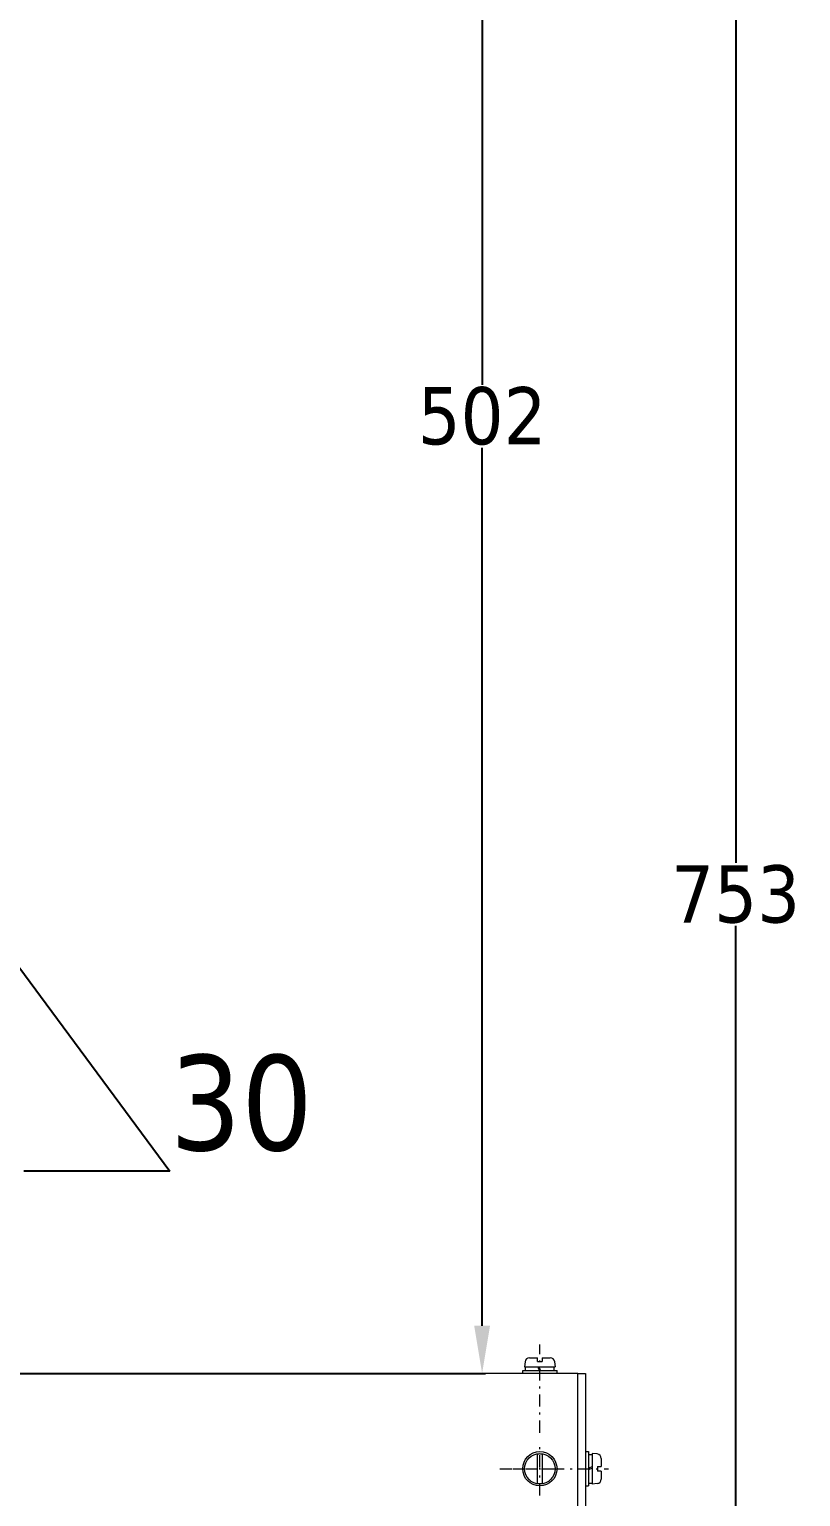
# Model space of a CAD drawing. Header units: millimetres. Extents: x 651 to 8859, y -354 to 894.
# Drawn here: x 2532.7 to 2573.2, y 99.8 to 176.8 of the extents above; entities that cross this region are included whole.
import ezdxf
from ezdxf import colors
from ezdxf.entities.mleader import LeaderData, LeaderLine
from ezdxf.math import Vec2, Vec3

# ---------------------------------------------------------------- set-up
doc = ezdxf.new("R2010")
doc.units = ezdxf.units.MM
doc.linetypes.add('DASHDOT2', pattern=[12.7, 6.35, -3.175, 0, -3.175])
doc.layers.get('0').update_dxf_attribs({"lineweight": 18})
for name, color, linetype, lineweight in [('cienka', 7, 'Continuous', 9), ('Widoczne (ISO)', 7, 'Continuous', 18), ('Widoczne wąskie (ISO)', 7, 'Continuous', 9)]:
    doc.layers.add(name, color=color, linetype=linetype, lineweight=lineweight)
doc.styles.get("Standard").update_dxf_attribs({"font": 'tahoma.ttf'})
doc.dimstyles.new('5', dxfattribs={"dimtxt": 3, "dimasz": 2.5, "dimexe": 0.18, "dimexo": 0.0625, "dimgap": 0.09, "dimtad": 0, "dimtih": 1, "dimtoh": 1, "dimdec": 0, "dimlfac": 5, "dimzin": 0, "dimdsep": 46, "dimtxsty": 'Standard', "dimcen": 0.09, "dimadec": 0, "dimazin": 0, "dimtfac": 1, "dimtdec": 0, "dimtofl": 0, "dimtmove": 0, "dimatfit": 3, "dimfxl": 1, "dimtolj": 1, "dimtzin": 0, "dimarcsym": 0})

# ---------------------------------------------------------------- blocks, each defined once
blk = doc.blocks.new('*U167')
at = {"layer": 'Widoczne wąskie (ISO)', "color": 0, "linetype": 'DASHDOT2', "ltscale": 0.1, "transparency": 16777216}
blk.add_line((-3.58, 0), (2.123, 0), dxfattribs=at)
blk = doc.blocks.new('*U211')
at = {"layer": 'Widoczne wąskie (ISO)', "color": 0, "linetype": 'DASHDOT2', "ltscale": 0.1, "transparency": 16777216}
blk.add_line((0, -3.58), (0, 1.051), dxfattribs=at)
blk = doc.blocks.new('_Dot')
at = {"color": 0, "linetype": 'ByBlock', "lineweight": -2}
blk.add_line((-0.5, 0), (-1, 0), dxfattribs=at)
at = {"color": 0, "linetype": 'ByBlock', "const_width": 0.5}
blk.add_lwpolyline([(-0.25, 0, 1), (0.25, 0, 1)], format="xyb", close=True, dxfattribs=at)
blk = doc.blocks.new('*D301')
at = {"layer": 'cienka', "color": 0, "lineweight": -2, "transparency": 16777216}
for p, q in [((2519.575, 206.681), (2569.962, 206.681)), ((2569.782, 204.181), (2569.782, 133.053)), ((2569.782, 58.621), (2569.782, 129.748)), ((2519.574, 56.121), (2569.962, 56.121))]:
    blk.add_line(p, q, dxfattribs=at)
at = {"layer": 'cienka', "color": 0, "transparency": 16777216}
for points in [[(2569.365, 204.181), (2570.198, 204.181), (2569.782, 206.681)], [(2569.365, 58.621), (2570.198, 58.621), (2569.782, 56.121)]]:
    blk.add_solid(points, dxfattribs=at)
at = {"layer": 'Defpoints', "color": 0, "transparency": 16777216}
for p in [(2519.512, 206.681), (2519.512, 56.121), (2569.782, 56.121)]:
    blk.add_point(p, dxfattribs=at)
at = {"layer": 'cienka', "color": 0, "transparency": 16777216, "insert": (2569.782, 131.401), "char_height": 3, "attachment_point": 5}
blk.add_mtext('\\A1;753', dxfattribs=at)
blk = doc.blocks.new('*D303')
at = {"layer": 'cienka', "color": 0, "lineweight": -2, "transparency": 16777216}
for p, q in [((2519.575, 206.681), (2556.664, 206.681)), ((2556.484, 204.181), (2556.484, 158.133)), ((2556.484, 108.781), (2556.484, 154.828)), ((2519.574, 106.281), (2556.664, 106.281))]:
    blk.add_line(p, q, dxfattribs=at)
at = {"layer": 'cienka', "color": 0, "transparency": 16777216}
for points in [[(2556.067, 204.181), (2556.901, 204.181), (2556.484, 206.681)], [(2556.067, 108.781), (2556.901, 108.781), (2556.484, 106.281)]]:
    blk.add_solid(points, dxfattribs=at)
at = {"layer": 'Defpoints', "color": 0, "transparency": 16777216}
for p in [(2519.512, 206.681), (2556.484, 206.681), (2519.512, 106.281)]:
    blk.add_point(p, dxfattribs=at)
at = {"layer": 'cienka', "color": 0, "transparency": 16777216, "insert": (2556.484, 156.481), "char_height": 3, "attachment_point": 5}
blk.add_mtext('\\A1;502', dxfattribs=at)
blk = doc.blocks.new('*U727')
at = {"layer": 'Widoczne wąskie (ISO)', "color": 0, "linetype": 'DASHDOT2', "ltscale": 0.1, "transparency": 16777216}
for p, q in [((0, 0.08164), (0, 1.4082)), ((-1.4082, 0), (-0.08164, 0)), ((0.08164, 0), (1.4082, 0)), ((0, -1.4082), (0, -0.08164))]:
    blk.add_line(p, q, dxfattribs=at)
at = {"layer": 'Widoczne wąskie (ISO)', "color": 0, "linetype": 'Continuous', "ltscale": 0.1, "transparency": 16777216}
for p, q in [((-0.04082, 0), (0.04082, 0)), ((0, -0.04082), (0, 0.04082))]:
    blk.add_line(p, q, dxfattribs=at)

msp = doc.modelspace()

# ---------------------------------------------------------------- linework, layer by layer
at = {"layer": 'Widoczne (ISO)'}
for p, q in [((2558.974, 107.101), (2559.392, 107.101)), ((2559.392, 106.901), (2559.392, 107.101)), ((2559.632, 107.101), (2559.632, 106.901)), ((2559.632, 107.101), (2560.05, 107.101)), ((2561.512, 106.281), (2477.512, 106.281)), ((2558.612, 106.441), (2560.412, 106.441)), ((2558.612, 106.281), (2558.612, 106.441)), ((2558.735, 106.882), (2558.712, 106.621)), ((2558.712, 106.621), (2560.312, 106.621)), ((2558.757, 106.441), (2558.757, 106.621)), ((2559.392, 106.901), (2559.632, 106.901)), ((2559.41, 106.621), (2559.476, 106.441)), ((2559.548, 106.441), (2559.482, 106.621)), ((2560.267, 106.441), (2560.267, 106.621)), ((2560.289, 106.882), (2560.312, 106.621)), ((2560.412, 106.281), (2560.412, 106.441)), ((2561.512, 106.281), (2561.912, 106.281)), ((2561.512, 60.521), (2561.512, 106.281)), ((2561.912, 106.281), (2561.912, 60.521)), ((2559.392, 101.805), (2559.392, 102.046)), ((2559.392, 100.756), (2559.392, 101.805)), ((2559.632, 102.046), (2559.632, 101.805)), ((2559.632, 101.805), (2559.632, 100.756)), ((2561.912, 102.181), (2562.072, 102.181)), ((2562.072, 102.181), (2562.072, 100.381)), ((2562.072, 102.036), (2562.252, 102.036)), ((2562.252, 102.081), (2562.252, 100.481)), ((2562.513, 102.058), (2562.252, 102.081)), ((2562.732, 101.819), (2562.732, 101.401)), ((2562.252, 101.382), (2562.072, 101.317)), ((2562.072, 101.245), (2562.252, 101.31)), ((2562.532, 101.401), (2562.732, 101.401)), ((2562.532, 101.401), (2562.532, 101.161)), ((2562.732, 101.161), (2562.532, 101.161)), ((2562.732, 101.161), (2562.732, 100.743)), ((2559.392, 100.515), (2559.392, 100.756)), ((2559.632, 100.756), (2559.632, 100.515)), ((2561.912, 100.381), (2562.072, 100.381)), ((2562.072, 100.526), (2562.252, 100.526)), ((2562.513, 100.503), (2562.252, 100.481))]:
    msp.add_line(p, q, dxfattribs=at)
for radius in [0.9, 0.8]:
    msp.add_circle((2559.512, 101.281), radius, dxfattribs=at)
for centre, radius, start, end in [((2558.974, 106.861), 0.24, 90, 175), ((2560.05, 106.861), 0.24, 5, 90), ((2559.512, 101.281), 0.775, 81.08942, 98.91058), ((2562.492, 101.819), 0.24, 0, 85), ((2559.512, 101.281), 0.775, 261.08942, 278.91058), ((2562.492, 100.743), 0.24, 275, 0)]:
    msp.add_arc(centre, radius, start, end, dxfattribs=at)

# ---------------------------------------------------------------- block references
at = {"layer": 'Widoczne wąskie (ISO)', "linetype": 'DASHDOT2', "ltscale": 0.1}
for name, p in [('*U211', (2559.512, 106.753)), ('*U727', (2559.512, 101.281)), ('*U167', (2560.986, 101.281))]:
    msp.add_blockref(name, p, dxfattribs=at)

# ---------------------------------------------------------------- dimensions: what is measured, and where the dimension line sits
at = {"layer": 'cienka'}
for p1, p2, distance, picture, middle in [((2519.512, 206.681), (2519.512, 56.121), 50.27, '*D301', (2569.782, 131.401)), ((2519.512, 106.281), (2519.512, 206.681), -36.972, '*D303', (2556.484, 156.481))]:
    dim = msp.add_aligned_dim(p1=p1, p2=p2, distance=distance, dimstyle='5', dxfattribs=at)
    dim.commit()
    dim.dimension.update_dxf_attribs({"geometry": picture, "text_midpoint": middle})

# ---------------------------------------------------------------- leaders
ml = msp.add_multileader_mtext('Standard', dxfattribs=at)
ml.set_content('30', color=256)
ml.set_leader_properties()
ml.set_arrow_properties(name='DOT')
ml.build(insert=Vec2(0, 0))
ml.multileader.update_dxf_attribs({"has_dogleg": 0, "text_left_attachment_type": 5, "text_right_attachment_type": 6, "text_top_attachment_type": 10, "dogleg_length": 0, "arrow_head_size": 1})
ctx = ml.context
ctx.base_point, ctx.char_height, ctx.arrow_head_size, ctx.landing_gap_size, ctx.plane_origin = Vec3(2540.105, 116.884), 5, 1, 0, Vec3(2613.243, 189.236)
ctx.left_attachment, ctx.right_attachment, ctx.bottom_attachment = 5, 6, 10
notes = []
notes.append((ctx, [(1, (1, 1, 0), (2540.105, 116.884), (1, 0), 0, [(0, [(2524.801, 137.591)], 0, [])])]))
ctx.mtext.insert, ctx.mtext.flow_direction = Vec3(2540.105, 122.988), 5
for ctx, leaders in notes:
    for number, flags, end, landing, length, lines in leaders:
        leader = LeaderData()
        leader.index, (leader.has_last_leader_line, leader.has_dogleg_vector, leader.attachment_direction) = number, flags
        leader.last_leader_point, leader.dogleg_vector, leader.dogleg_length = Vec3(end), Vec3(landing), length
        for number, points, colour, breaks in lines:
            line = LeaderLine()
            line.index, line.vertices, line.color, line.breaks = number, Vec3.list(points), colors.encode_raw_color(colour), breaks
            leader.lines.append(line)
        ctx.leaders.append(leader)

doc.saveas('drawing.dxf')
